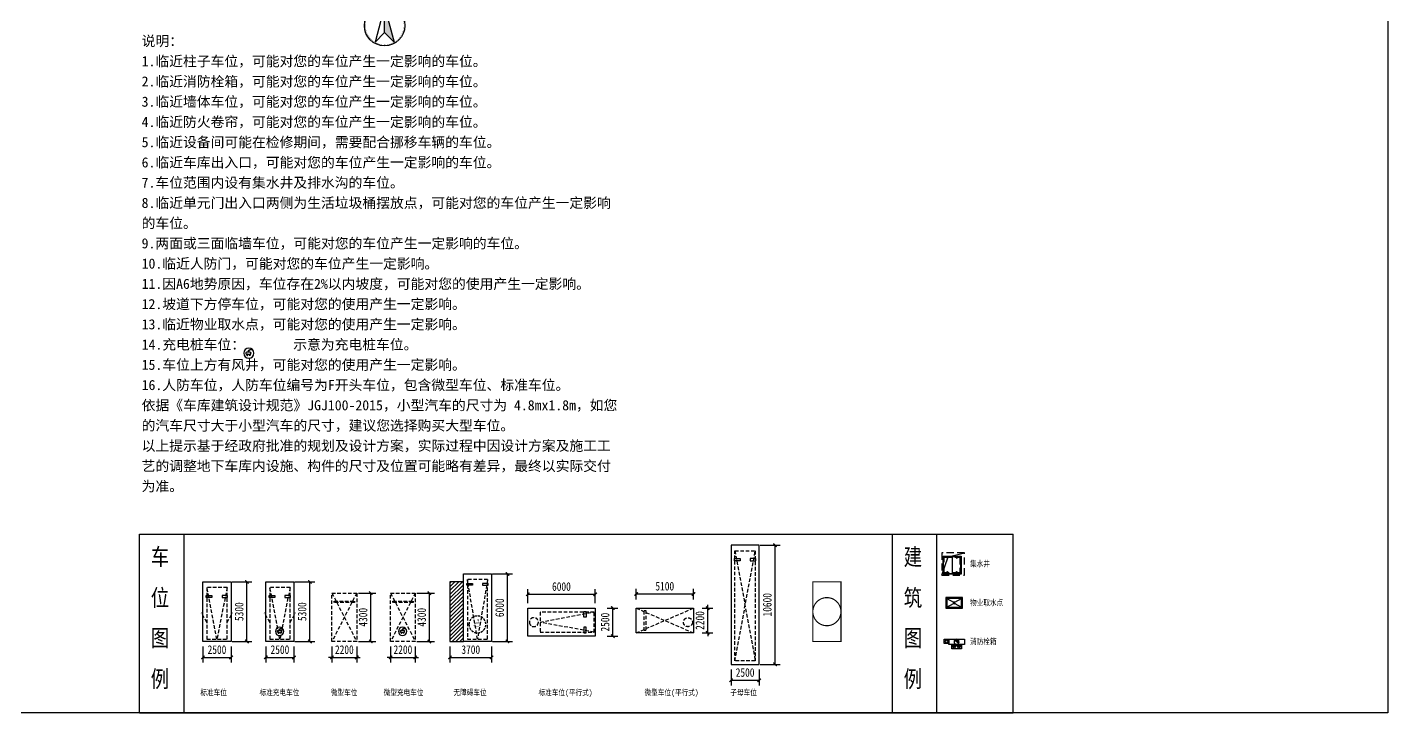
# Model space of a CAD drawing. Header units: millimetres. Extents: x 693907 to 1906102, y -24098 to 332602.
# Drawn here: x 840169 to 961207, y -24098 to 36886 of the extents above; entities that cross this region are included whole.
import ezdxf
from ezdxf.enums import TextEntityAlignment as Align

# ---------------------------------------------------------------- set-up
doc = ezdxf.new("R2010")
doc.units = ezdxf.units.MM
doc.header["$LTSCALE"] = 100
for name, pattern in [('A6-DK-B1F$0$$0$HIDDEN2', [4.7625, 3.175, -1.5875]), ('A6-DK-B1F$0$ACO-DASHED', [3, 2, -1]), ('A6-DK-B1F$0$HIDDEN2', [4.7625, 3.175, -1.5875]), ('A6-DK-B2F$0$HIDDEN2', [4.7625, 3.175, -1.5875]), ('A6-DK-JSJ-B2F$0$HIDDEN2', [4.7625, 3.175, -1.5875])]:
    doc.linetypes.add(name, pattern=pattern)
doc.layers.get('Defpoints').update_dxf_attribs({"color": 189})
for name, color, linetype in [('A-MARK', 232, 'Continuous'), ('A-TEXT', 191, 'Continuous'), ('A6-DK-B1F$0$$0$A-PRKG', 175, 'A6-DK-B1F$0$$0$HIDDEN2'), ('A6-DK-B1F$0$A-HATCH', 251, 'Continuous'), ('A6-DK-B1F$0$A-MARK', 232, 'Continuous'), ('A6-DK-B1F$0$A-PRKG', 175, 'A6-DK-B1F$0$HIDDEN2'), ('A6-DK-B1F$0$A-PRKG-SIGN', 252, 'Continuous'), ('A6-DK-B1F$0$A-X-CLIP', 249, 'Continuous'), ('A6-DK-B1F$0$DK-WALL-B1F$0$A-MARK', 232, 'Continuous'), ('A6-DK-B2F$0$A-FIXT', 6, 'Continuous'), ('A6-DK-B2F$0$A-PRKG', 175, 'A6-DK-B2F$0$HIDDEN2'), ('A6-DK-B2F$0$A-PRKG-SIGN', 252, 'Continuous'), ('A6-DK-JSJ-B2F$0$A-DRAIN', 152, 'Continuous'), ('A6-DK-JSJ-B2F$0$A-HOLE-FLOR', 242, 'Continuous'), ('A6-DK-JSJ-B2F$0$A-LOWER', 131, 'A6-DK-JSJ-B2F$0$HIDDEN2'), ('A6-DK-JSJ-B2F$0$X23-BF$0$A-HATCH', 251, 'Continuous'), ('TP-DK-1(xhs)$0$P-J-DIM-L', 70, 'Continuous'), ('TP-DK-1(xhs)$0$P-X-L', 240, 'Continuous'), ('TP-DK-1(xhs)$0$P-X-M', 2, 'Continuous'), ('TP-DK-1(xhs)$0$P-X-X', 1, 'Continuous'), ('留孔', 1, 'Continuous'), ('车位编号', 6, 'Continuous')]:
    doc.layers.add(name, color=color, linetype=linetype)
doc.layers.add('PUB_DIM', color=3, linetype='Continuous', lineweight=15)
doc.layers.add('PUB_TEXT', color=7, linetype='Continuous', lineweight=15)
doc.layers.add('yichutu', color=7, linetype='Continuous', true_color=0xffffff, plot=False)
doc.styles.add('HT_T3', font='simhei.ttf', dxfattribs={"width": 0.8})
doc.styles.add('华文细黑', font='STXIHEI.TTF')
doc.styles.add('黑体', font='simhei.ttf', dxfattribs={"width": 0.8})
doc.dimstyles.new('_TCH_ARCH&&300', dxfattribs={"dimtxt": 766.075949, "dimasz": 300, "dimexe": 450, "dimexo": 450, "dimgap": 300, "dimtad": 1, "dimdec": 0, "dimzin": 0, "dimdsep": 46, "dimtxsty": 'HT_T3', "dimblk": 'ARCHTICK', "dimcen": 0.09, "dimclrt": 7, "dimazin": 2, "dimtfac": 1, "dimtdec": 0, "dimtix": 1, "dimtmove": 2, "dimatfit": 3, "dimfxl": 1, "dimtolj": 1, "dimtzin": 0, "dimarcsym": 0})

# ---------------------------------------------------------------- blocks, each defined once
blk = doc.blocks.new('A-Other-Compass-a')
at = {"linetype": 'ByBlock', "lineweight": -2}
blk.add_hatch(color=256, dxfattribs=at).paths.add_polyline_path([(0, -1211), (0, -50), (425, -1636)])
at = {"linetype": 'ByBlock', "lineweight": -2, "const_width": 8}
for points in [[(0, -50, 1), (0, -1750)], [(0, -50, -1), (0, -1750)]]:
    blk.add_lwpolyline(points, format="xyb", dxfattribs=at)
at = {"linetype": 'ByBlock', "lineweight": -2}
for points in [[(0, -1211), (0, -50), (-425, -1636), (0, -1211)], [(0, -1211), (0, -50), (425, -1636), (0, -1211)]]:
    blk.add_lwpolyline(points, close=True, dxfattribs=at)
blk.add_circle((0, -900), 900, dxfattribs=at)
at = {"linetype": 'ByBlock', "lineweight": -2, "style": '华文细黑'}
blk.add_text('北', height=300, dxfattribs=at).set_placement((0, 100), align=Align.CENTER)
blk = doc.blocks.new('yct-1189-841-356700-252300-300-0.0')
at = {"layer": 'yichutu', "color": 7, "true_color": 0xffffff}
blk.add_lwpolyline([(0, 0), (0, 252300), (356700, 252300), (356700, 0)], close=True, dxfattribs=at)
blk = doc.blocks.new('A6-DK-B1F$0$DK-WALL-B1F$0$CD')
at = {"linetype": 'ByBlock'}
for p, q in [((-130, -382), (-130, 312)), ((-130, 312), (19, 312)), ((219, -182), (219, 112)), ((469, 427), (469, 165)), ((509, 427), (469, 427)), ((509, 427), (509, 165)), ((-130, -382), (19, -382)), ((219, -15), (289, -15)), ((219, -55), (289, -55))]:
    blk.add_line(p, q, dxfattribs=at)
for points in [[(-371, 133), (-130, 133), (-130, 175), (-371, 175)], [(-371, -203), (-130, -203), (-130, -245), (-371, -245)]]:
    blk.add_lwpolyline(points, dxfattribs=at)
blk.add_circle((0, 0), 750, dxfattribs=at)
for centre, radius, start, end in [((-371, 154), 20.7, 90, 270), ((19, 112), 200, 0, 90), ((289, 165), 220, 270, 0), ((289, 165), 180, 270, 0), ((-371, -224), 20.7, 90, 270), ((19, -182), 200, 270, 0)]:
    blk.add_arc(centre, radius, start, end, dxfattribs=at)
blk = doc.blocks.new('A6-DK-B1F$0$标准车位')
blk.add_lwpolyline([(350, 4600), (1250, 0), (2150, 4600)])
blk.add_lwpolyline([(350, 4600), (2150, 4600), (2150, 0), (350, 0)], close=True)
at = {"layer": 'A6-DK-B1F$0$A-PRKG-SIGN'}
for points in [[(0, -200), (2500, -200), (2500, 5100), (0, 5100)], [(300, 3900), (800, 3900), (800, 3700), (300, 3700)], [(2200, 3900), (1700, 3900), (1700, 3700), (2200, 3700)]]:
    blk.add_lwpolyline(points, close=True, dxfattribs=at)
at = {"layer": 'Defpoints', "color": 8, "linetype": 'A6-DK-B1F$0$HIDDEN2', "extrusion": (-5.18032e-09, 4.96178e-22, 1), "elevation": 0}
for points in [[(350, 1500), (-145, 2357)], [(2150, 1500), (2645, 2357)]]:
    blk.add_lwpolyline(points, dxfattribs=at)
blk = doc.blocks.new('A6-DK-B1F$0$$0$A$C46FA2BC5')
at = {"layer": 'A6-DK-B1F$0$$0$A-PRKG', "color": 6, "linetype": 'ByBlock'}
blk.add_lwpolyline([(-2200, 0), (0, 0), (0, -4300), (-2200, -4300)], close=True, dxfattribs=at)
at = {"layer": 'A6-DK-B1F$0$$0$A-PRKG', "color": 6}
for points in [[(0, -4300), (-2200, 0)], [(-2200, -4300), (0, 0)]]:
    blk.add_lwpolyline(points, dxfattribs=at)
blk.add_lwpolyline([(-2000, -3450), (-200, -3450), (-200, -3570), (-2000, -3570)], close=True, dxfattribs=at)
blk = doc.blocks.new('A6-DK-B1F$0$A-Barrier-plan-b')
for points, const_width in [([(-119, 185, 1.2843002), (192, -107)], 25), ([(-30, 403, 1), (-86, 403)], 60), ([(-30, 403, -1), (-86, 403)], 60)]:
    blk.add_lwpolyline(points, format="xyb", dxfattribs=dict(const_width=const_width))
at = {"const_width": 25}
for points in [[(-101, 411), (-55, 80), (194, 80), (260, -148), (353, -128)], [(-70, 191), (143, 191)]]:
    blk.add_lwpolyline(points, dxfattribs=at)
at = {"linetype": 'A6-DK-B1F$0$ACO-DASHED'}
blk.add_circle((0, 0), 750, dxfattribs=at)
blk = doc.blocks.new('A6-DK-B1F$0$wzatcw')
at = {"layer": 'A6-DK-B1F$0$A-HATCH'}
h = blk.add_hatch(dxfattribs=at)
h.set_pattern_fill('ANSI31', color=256, scale=150)
h.set_pattern_definition([(45, (-735.45, 5050), (-168.38, 168.38), [])])
h.paths.add_polyline_path([(1200, 0), (0, 0), (0, 5300), (1200, 5300)])
at = {"extrusion": (-5.18032e-09, -4.99617e-22, 1), "elevation": 0}
blk.add_lwpolyline([(3350, 5500), (2450, 200), (1550, 5500)], dxfattribs=at)
blk.add_lwpolyline([(3350, 5500), (1550, 5500), (1550, 200), (3350, 200)], close=True, dxfattribs=at)
at = {"layer": 'A6-DK-B1F$0$A-PRKG-SIGN', "extrusion": (-5.18032e-09, -4.99617e-22, 1), "elevation": 0}
for points in [[(3700, 0), (1200, 0), (1200, 6000), (3700, 6000)], [(1500, 5160), (2000, 5160), (2000, 5000), (1500, 5000)], [(3400, 5160), (2900, 5160), (2900, 5000), (3400, 5000)]]:
    blk.add_lwpolyline(points, close=True, dxfattribs=at)
at = {"layer": 'A6-DK-B1F$0$A-X-CLIP'}
blk.add_lwpolyline([(1200, 5300), (0, 5300), (0, 0), (1200, 0)], dxfattribs=at)
at = {"layer": 'A6-DK-B1F$0$A-MARK', "linetype": 'Continuous', "extrusion": (3.01823e-09, 1.58113e-08, -1), "zscale": -1, "rotation": 1.350112803034594e-06}
blk.add_blockref('A6-DK-B1F$0$A-Barrier-plan-b', (-2441, 1516, 0), dxfattribs=at)
blk = doc.blocks.new('_ArchTick')
at = {"color": 0, "linetype": 'ByBlock', "const_width": 0.4}
blk.add_lwpolyline([(-0.5, -0.5), (0.5, 0.5)], dxfattribs=at)
blk = doc.blocks.new('*D569')
at = {"layer": 'Defpoints', "color": 0, "transparency": 16777216}
for p in [(877778, -17752), (881478, -17752), (881478, -19171)]:
    blk.add_point(p, dxfattribs=at)
at = {"layer": 'PUB_DIM', "color": 0, "lineweight": -2, "transparency": 16777216}
for p, q in [((877778, -18202), (877778, -19621)), ((877778, -19171), (881478, -19171)), ((881478, -18202), (881478, -19621))]:
    blk.add_line(p, q, dxfattribs=at)
at = {"layer": 'PUB_DIM', "color": 0, "lineweight": -2, "transparency": 16777216, "xscale": 300, "yscale": 300, "zscale": 300, "rotation": 180}
blk.add_blockref('_ArchTick', (877778, -19171), dxfattribs=at)
at = {"layer": 'PUB_DIM', "color": 0, "lineweight": -2, "transparency": 16777216, "xscale": 300, "yscale": 300, "zscale": 300}
blk.add_blockref('_ArchTick', (881478, -19171), dxfattribs=at)
at = {"layer": 'PUB_DIM', "color": 7, "transparency": 16777216, "insert": (879628, -18484), "char_height": 766.1, "attachment_point": 5, "style": 'HT_T3'}
blk.add_mtext('\\A1;3700', dxfattribs=at)
blk = doc.blocks.new('*D570')
at = {"layer": 'Defpoints', "color": 0, "transparency": 16777216}
for p in [(881118, -11752, 0), (882890, -11752), (881118, -17752)]:
    blk.add_point(p, dxfattribs=at)
at = {"layer": 'PUB_DIM', "color": 0, "lineweight": -2, "transparency": 16777216}
for p, q in [((881568, -11752), (883340, -11752)), ((882890, -17752), (882890, -11752)), ((881568, -17752), (883340, -17752))]:
    blk.add_line(p, q, dxfattribs=at)
at = {"layer": 'PUB_DIM', "color": 0, "lineweight": -2, "transparency": 16777216, "xscale": 300, "yscale": 300, "zscale": 300}
for p, rotation in [((882890, -11752), 90), ((882890, -17752), 270)]:
    blk.add_blockref('_ArchTick', p, dxfattribs=dict(at, rotation=rotation))
at = {"layer": 'PUB_DIM', "color": 7, "transparency": 16777216, "insert": (882202, -14752), "char_height": 766.1, "attachment_point": 5, "rotation": 90, "style": 'HT_T3'}
blk.add_mtext('\\A1;6000', dxfattribs=at)
blk = doc.blocks.new('*D571')
at = {"layer": 'Defpoints', "color": 0, "transparency": 16777216}
for p in [(874393, -13452), (875947, -13452), (874393, -17752)]:
    blk.add_point(p, dxfattribs=at)
at = {"layer": 'PUB_DIM', "color": 0, "lineweight": -2, "transparency": 16777216}
for p, q in [((874843, -13452), (876397, -13452)), ((875947, -17752), (875947, -13452)), ((874843, -17752), (876397, -17752))]:
    blk.add_line(p, q, dxfattribs=at)
at = {"layer": 'PUB_DIM', "color": 0, "lineweight": -2, "transparency": 16777216, "xscale": 300, "yscale": 300, "zscale": 300}
for p, rotation in [((875947, -13452), 90), ((875947, -17752), 270)]:
    blk.add_blockref('_ArchTick', p, dxfattribs=dict(at, rotation=rotation))
at = {"layer": 'PUB_DIM', "color": 7, "transparency": 16777216, "insert": (875260, -15602), "char_height": 766.1, "attachment_point": 5, "rotation": 90, "style": 'HT_T3'}
blk.add_mtext('\\A1;4300', dxfattribs=at)
blk = doc.blocks.new('*D572')
at = {"layer": 'Defpoints', "color": 0, "transparency": 16777216}
for p in [(872493, -17752), (874693, -17752), (874693, -19171)]:
    blk.add_point(p, dxfattribs=at)
at = {"layer": 'PUB_DIM', "color": 0, "lineweight": -2, "transparency": 16777216}
for p, q in [((872493, -19171), (872193, -19171)), ((872493, -18202), (872493, -19621)), ((872493, -19171), (874693, -19171)), ((874693, -18202), (874693, -19621)), ((874693, -19171), (874993, -19171))]:
    blk.add_line(p, q, dxfattribs=at)
at = {"layer": 'PUB_DIM', "color": 0, "lineweight": -2, "transparency": 16777216, "xscale": 300, "yscale": 300, "zscale": 300}
blk.add_blockref('_ArchTick', (872493, -19171), dxfattribs=at)
at = {"layer": 'PUB_DIM', "color": 0, "lineweight": -2, "transparency": 16777216, "xscale": 300, "yscale": 300, "zscale": 300, "rotation": 180}
blk.add_blockref('_ArchTick', (874693, -19171), dxfattribs=at)
at = {"layer": 'PUB_DIM', "color": 7, "transparency": 16777216, "insert": (873593, -18484), "char_height": 766.1, "attachment_point": 5, "style": 'HT_T3'}
blk.add_mtext('\\A1;2200', dxfattribs=at)
blk = doc.blocks.new('*D573')
at = {"layer": 'Defpoints', "color": 0, "transparency": 16777216}
for p in [(861402, -17752), (863902, -17752), (863902, -19171)]:
    blk.add_point(p, dxfattribs=at)
at = {"layer": 'PUB_DIM', "color": 0, "lineweight": -2, "transparency": 16777216}
for p, q in [((861402, -18202), (861402, -19621)), ((861402, -19171), (863902, -19171)), ((863902, -18202), (863902, -19621))]:
    blk.add_line(p, q, dxfattribs=at)
at = {"layer": 'PUB_DIM', "color": 0, "lineweight": -2, "transparency": 16777216, "xscale": 300, "yscale": 300, "zscale": 300, "rotation": 180}
blk.add_blockref('_ArchTick', (861402, -19171), dxfattribs=at)
at = {"layer": 'PUB_DIM', "color": 0, "lineweight": -2, "transparency": 16777216, "xscale": 300, "yscale": 300, "zscale": 300}
blk.add_blockref('_ArchTick', (863902, -19171), dxfattribs=at)
at = {"layer": 'PUB_DIM', "color": 7, "transparency": 16777216, "insert": (862652, -18484), "char_height": 766.1, "attachment_point": 5, "style": 'HT_T3'}
blk.add_mtext('\\A1;2500', dxfattribs=at)
blk = doc.blocks.new('*D574')
at = {"layer": 'Defpoints', "color": 0, "transparency": 16777216}
for p in [(863541, -12452), (865313, -12452), (863541, -17752)]:
    blk.add_point(p, dxfattribs=at)
at = {"layer": 'PUB_DIM', "color": 0, "lineweight": -2, "transparency": 16777216}
for p, q in [((863991, -12452), (865763, -12452)), ((865313, -17752), (865313, -12452)), ((863991, -17752), (865763, -17752))]:
    blk.add_line(p, q, dxfattribs=at)
at = {"layer": 'PUB_DIM', "color": 0, "lineweight": -2, "transparency": 16777216, "xscale": 300, "yscale": 300, "zscale": 300}
for p, rotation in [((865313, -12452), 90), ((865313, -17752), 270)]:
    blk.add_blockref('_ArchTick', p, dxfattribs=dict(at, rotation=rotation))
at = {"layer": 'PUB_DIM', "color": 7, "transparency": 16777216, "insert": (864626, -15102), "char_height": 766.1, "attachment_point": 5, "rotation": 90, "style": 'HT_T3'}
blk.add_mtext('\\A1;5300', dxfattribs=at)
blk = doc.blocks.new('*D575')
at = {"layer": 'Defpoints', "color": 0, "transparency": 16777216}
for p in [(869181, -13452), (870735, -13452), (869181, -17752)]:
    blk.add_point(p, dxfattribs=at)
at = {"layer": 'PUB_DIM', "color": 0, "lineweight": -2, "transparency": 16777216}
for p, q in [((869631, -13452), (871185, -13452)), ((870735, -17752), (870735, -13452)), ((869631, -17752), (871185, -17752))]:
    blk.add_line(p, q, dxfattribs=at)
at = {"layer": 'PUB_DIM', "color": 0, "lineweight": -2, "transparency": 16777216, "xscale": 300, "yscale": 300, "zscale": 300}
for p, rotation in [((870735, -13452), 90), ((870735, -17752), 270)]:
    blk.add_blockref('_ArchTick', p, dxfattribs=dict(at, rotation=rotation))
at = {"layer": 'PUB_DIM', "color": 7, "transparency": 16777216, "insert": (870047, -15602), "char_height": 766.1, "attachment_point": 5, "rotation": 90, "style": 'HT_T3'}
blk.add_mtext('\\A1;4300', dxfattribs=at)
blk = doc.blocks.new('*D576')
at = {"layer": 'Defpoints', "color": 0, "transparency": 16777216}
for p in [(867281, -17752), (869481, -17752), (869481, -19171)]:
    blk.add_point(p, dxfattribs=at)
at = {"layer": 'PUB_DIM', "color": 0, "lineweight": -2, "transparency": 16777216}
for p, q in [((867281, -19171), (866981, -19171)), ((867281, -18202), (867281, -19621)), ((867281, -19171), (869481, -19171)), ((869481, -18202), (869481, -19621)), ((869481, -19171), (869781, -19171))]:
    blk.add_line(p, q, dxfattribs=at)
at = {"layer": 'PUB_DIM', "color": 0, "lineweight": -2, "transparency": 16777216, "xscale": 300, "yscale": 300, "zscale": 300}
blk.add_blockref('_ArchTick', (867281, -19171), dxfattribs=at)
at = {"layer": 'PUB_DIM', "color": 0, "lineweight": -2, "transparency": 16777216, "xscale": 300, "yscale": 300, "zscale": 300, "rotation": 180}
blk.add_blockref('_ArchTick', (869481, -19171), dxfattribs=at)
at = {"layer": 'PUB_DIM', "color": 7, "transparency": 16777216, "insert": (868381, -18484), "char_height": 766.1, "attachment_point": 5, "style": 'HT_T3'}
blk.add_mtext('\\A1;2200', dxfattribs=at)
blk = doc.blocks.new('*D577')
at = {"layer": 'Defpoints', "color": 0, "transparency": 16777216}
for p in [(855801, -17752), (858301, -17752), (858301, -19171)]:
    blk.add_point(p, dxfattribs=at)
at = {"layer": 'PUB_DIM', "color": 0, "lineweight": -2, "transparency": 16777216}
for p, q in [((855801, -18202), (855801, -19621)), ((855801, -19171), (858301, -19171)), ((858301, -18202), (858301, -19621))]:
    blk.add_line(p, q, dxfattribs=at)
at = {"layer": 'PUB_DIM', "color": 0, "lineweight": -2, "transparency": 16777216, "xscale": 300, "yscale": 300, "zscale": 300, "rotation": 180}
blk.add_blockref('_ArchTick', (855801, -19171), dxfattribs=at)
at = {"layer": 'PUB_DIM', "color": 0, "lineweight": -2, "transparency": 16777216, "xscale": 300, "yscale": 300, "zscale": 300}
blk.add_blockref('_ArchTick', (858301, -19171), dxfattribs=at)
at = {"layer": 'PUB_DIM', "color": 7, "transparency": 16777216, "insert": (857051, -18484), "char_height": 766.1, "attachment_point": 5, "style": 'HT_T3'}
blk.add_mtext('\\A1;2500', dxfattribs=at)
blk = doc.blocks.new('*D578')
at = {"layer": 'Defpoints', "color": 0, "transparency": 16777216}
for p in [(857940, -12452), (859712, -12452), (857940, -17752)]:
    blk.add_point(p, dxfattribs=at)
at = {"layer": 'PUB_DIM', "color": 0, "lineweight": -2, "transparency": 16777216}
for p, q in [((858390, -12452), (860162, -12452)), ((859712, -17752), (859712, -12452)), ((858390, -17752), (860162, -17752))]:
    blk.add_line(p, q, dxfattribs=at)
at = {"layer": 'PUB_DIM', "color": 0, "lineweight": -2, "transparency": 16777216, "xscale": 300, "yscale": 300, "zscale": 300}
for p, rotation in [((859712, -12452), 90), ((859712, -17752), 270)]:
    blk.add_blockref('_ArchTick', p, dxfattribs=dict(at, rotation=rotation))
at = {"layer": 'PUB_DIM', "color": 7, "transparency": 16777216, "insert": (859025, -15102), "char_height": 766.1, "attachment_point": 5, "rotation": 90, "style": 'HT_T3'}
blk.add_mtext('\\A1;5300', dxfattribs=at)
blk = doc.blocks.new('*D579')
at = {"layer": 'Defpoints', "color": 0, "transparency": 16777216}
for p in [(902784, -19788), (905284, -19788), (905284, -21207)]:
    blk.add_point(p, dxfattribs=at)
at = {"layer": 'PUB_DIM', "color": 0, "lineweight": -2, "transparency": 16777216}
for p, q in [((902784, -20238), (902784, -21657)), ((905284, -20238), (905284, -21657)), ((902784, -21207), (905284, -21207))]:
    blk.add_line(p, q, dxfattribs=at)
at = {"layer": 'PUB_DIM', "color": 0, "lineweight": -2, "transparency": 16777216, "xscale": 300, "yscale": 300, "zscale": 300, "rotation": 180}
blk.add_blockref('_ArchTick', (902784, -21207), dxfattribs=at)
at = {"layer": 'PUB_DIM', "color": 0, "lineweight": -2, "transparency": 16777216, "xscale": 300, "yscale": 300, "zscale": 300}
blk.add_blockref('_ArchTick', (905284, -21207), dxfattribs=at)
at = {"layer": 'PUB_DIM', "color": 7, "transparency": 16777216, "insert": (904034, -20519), "char_height": 766.1, "attachment_point": 5, "style": 'HT_T3'}
blk.add_mtext('\\A1;2500', dxfattribs=at)
blk = doc.blocks.new('*D580')
at = {"layer": 'Defpoints', "color": 0, "transparency": 16777216}
for p in [(904924, -9188, 0), (906696, -9188), (904924, -19788)]:
    blk.add_point(p, dxfattribs=at)
at = {"layer": 'PUB_DIM', "color": 0, "lineweight": -2, "transparency": 16777216}
for p, q in [((905374, -9188), (907146, -9188)), ((906696, -19788), (906696, -9188)), ((905374, -19788), (907146, -19788))]:
    blk.add_line(p, q, dxfattribs=at)
at = {"layer": 'PUB_DIM', "color": 0, "lineweight": -2, "transparency": 16777216, "xscale": 300, "yscale": 300, "zscale": 300}
for p, rotation in [((906696, -9188), 90), ((906696, -19788), 270)]:
    blk.add_blockref('_ArchTick', p, dxfattribs=dict(at, rotation=rotation))
at = {"layer": 'PUB_DIM', "color": 7, "transparency": 16777216, "insert": (906008, -14488), "char_height": 766.1, "attachment_point": 5, "rotation": 90, "style": 'HT_T3'}
blk.add_mtext('\\A1;10600', dxfattribs=at)
blk = doc.blocks.new('*U493')
at = {"layer": 'A6-DK-JSJ-B2F$0$A-DRAIN'}
blk.add_lwpolyline([(50, 50), (50, 850), (850, 850), (850, 50)], close=True, dxfattribs=at)
at = {"layer": 'A6-DK-JSJ-B2F$0$A-HOLE-FLOR'}
blk.add_lwpolyline([(0, 0), (270, 817), (1000, 1000)], dxfattribs=at)
for points in [[(65, 835), (450, 835), (450, 65), (65, 65)], [(835, 835), (450, 835), (450, 65), (835, 65)]]:
    blk.add_lwpolyline(points, close=True, dxfattribs=at)
at = {"layer": 'A6-DK-JSJ-B2F$0$A-LOWER'}
for points in [[(0, 1000), (0, 0), (1000, 0), (1000, 1000), (0, 1000)], [(100, 100), (100, 800), (800, 800), (800, 100), (100, 100)]]:
    blk.add_lwpolyline(points, dxfattribs=at)
at = {"layer": 'A6-DK-JSJ-B2F$0$X23-BF$0$A-HATCH'}
blk.add_lwpolyline([(65, 65), (65, 835), (835, 835), (835, 65)], close=True, dxfattribs=at)
for centre in [(242, 745), (657, 745), (242, 155), (657, 155)]:
    blk.add_circle(centre, 8, dxfattribs=at)
blk = doc.blocks.new('TP-DK-1(xhs)$0$PG01.1')
at = {"color": 1}
for p, q in [((108, 187), (0, 0)), ((80, 72), (66, 58)), ((89, 72), (66, 48)), ((99, 72), (66, 39)), ((109, 72), (66, 29)), ((118, 72), (66, 20)), ((128, 72), (66, 10)), ((138, 72), (66, 0)), ((147, 72), (76, 0)), ((150, 65), (85, 0)), ((150, 56), (94, 0)), ((150, 46), (104, 0)), ((216, 0), (108, 187)), ((150, 36), (114, 0)), ((150, 27), (123, 0)), ((150, 17), (133, 0)), ((150, 8), (142, 0)), ((324, 187), (216, 0)), ((296, 72), (282, 58)), ((305, 72), (282, 48)), ((315, 72), (282, 39)), ((325, 72), (282, 29)), ((334, 72), (282, 20)), ((344, 72), (282, 10)), ((354, 72), (282, 0)), ((363, 72), (292, 0)), ((366, 65), (301, 0)), ((366, 56), (310, 0)), ((366, 46), (320, 0)), ((432, 0), (324, 187)), ((366, 36), (330, 0)), ((366, 27), (339, 0)), ((366, 17), (349, 0)), ((366, 8), (358, 0))]:
    blk.add_line(p, q, dxfattribs=at)
at = {"color": 2}
for p, q in [((0, 0), (216, 0)), ((216, 0), (432, 0))]:
    blk.add_line(p, q, dxfattribs=at)
at = {"color": 1}
for points in [[(0, 0), (436, 0), (436, 190), (0, 190)], [(66, 72), (150, 72), (150, 0), (66, 0)], [(282, 72), (366, 72), (366, 0), (282, 0)]]:
    blk.add_lwpolyline(points, close=True, dxfattribs=at)
blk = doc.blocks.new('TP-DK-1(xhs)$0$PG02.4')
blk.add_hatch(color=1).paths.add_polyline_path([(265, 48, 0.699012), (461, 120, 0.141488), (444, 179)])
at = {"color": 1}
blk.add_line((265, 48), (444, 179), dxfattribs=at)
blk.add_lwpolyline([(0, 0), (700, 0), (700, 240), (0, 240)], close=True, dxfattribs=at)
blk.add_circle((350, 120), 111, dxfattribs=at)
blk = doc.blocks.new('A6-DK-B2F$0$A$C19F87712')
for p, q in [((0, 0), (0, -480)), ((750, 0), (0, 0)), ((750, -480), (750, 0)), ((0, -480), (750, -480)), ((348, -213), (50, -50)), ((50, -50), (50, -430)), ((700, -50), (50, -50)), ((348, -267), (50, -430)), ((50, -430), (700, -430)), ((700, -50), (402, -213)), ((700, -430), (402, -267)), ((700, -430), (700, -50))]:
    blk.add_line(p, q)
blk.add_ellipse((375, -240), major_axis=(26.5, 26.5), ratio=1, start_param=5.497787, end_param=11.780972)
blk = doc.blocks.new('*D581')
at = {"layer": 'Defpoints', "color": 0, "transparency": 16777216}
for p in [(890694, -13559), (884694, -14785), (890694, -14785)]:
    blk.add_point(p, dxfattribs=at)
at = {"layer": 'PUB_DIM', "color": 0, "lineweight": -2, "transparency": 16777216}
for p, q in [((884694, -14335), (884694, -13109)), ((890694, -14335), (890694, -13109)), ((884694, -13559), (890694, -13559))]:
    blk.add_line(p, q, dxfattribs=at)
at = {"layer": 'PUB_DIM', "color": 0, "lineweight": -2, "transparency": 16777216, "xscale": 300, "yscale": 300, "zscale": 300, "rotation": 180}
blk.add_blockref('_ArchTick', (884694, -13559), dxfattribs=at)
at = {"layer": 'PUB_DIM', "color": 0, "lineweight": -2, "transparency": 16777216, "xscale": 300, "yscale": 300, "zscale": 300}
blk.add_blockref('_ArchTick', (890694, -13559), dxfattribs=at)
at = {"layer": 'PUB_DIM', "color": 7, "transparency": 16777216, "insert": (887694, -12872), "char_height": 766.1, "attachment_point": 5, "style": 'HT_T3'}
blk.add_mtext('\\A1;6000', dxfattribs=at)
blk = doc.blocks.new('*D582')
at = {"layer": 'Defpoints', "color": 0, "transparency": 16777216}
for p in [(891303, -14785), (892266, -14785), (891303, -17285)]:
    blk.add_point(p, dxfattribs=at)
at = {"layer": 'PUB_DIM', "color": 0, "lineweight": -2, "transparency": 16777216}
for p, q in [((891753, -14785), (892716, -14785)), ((892266, -17285), (892266, -14785)), ((891753, -17285), (892716, -17285))]:
    blk.add_line(p, q, dxfattribs=at)
at = {"layer": 'PUB_DIM', "color": 0, "lineweight": -2, "transparency": 16777216, "xscale": 300, "yscale": 300, "zscale": 300}
for p, rotation in [((892266, -14785), 90), ((892266, -17285), 270)]:
    blk.add_blockref('_ArchTick', p, dxfattribs=dict(at, rotation=rotation))
at = {"layer": 'PUB_DIM', "color": 7, "transparency": 16777216, "insert": (891579, -16035), "char_height": 766.1, "attachment_point": 5, "rotation": 90, "style": 'HT_T3'}
blk.add_mtext('\\A1;2500', dxfattribs=at)
blk = doc.blocks.new('*D583')
at = {"layer": 'Defpoints', "color": 0, "transparency": 16777216}
for p in [(894338, -14479), (899438, -13530), (899438, -14479)]:
    blk.add_point(p, dxfattribs=at)
at = {"layer": 'PUB_DIM', "color": 0, "lineweight": -2, "transparency": 16777216}
for p, q in [((894338, -14029), (894338, -13080)), ((899438, -14029), (899438, -13080)), ((894338, -13530), (899438, -13530))]:
    blk.add_line(p, q, dxfattribs=at)
at = {"layer": 'PUB_DIM', "color": 0, "lineweight": -2, "transparency": 16777216, "xscale": 300, "yscale": 300, "zscale": 300, "rotation": 180}
blk.add_blockref('_ArchTick', (894338, -13530), dxfattribs=at)
at = {"layer": 'PUB_DIM', "color": 0, "lineweight": -2, "transparency": 16777216, "xscale": 300, "yscale": 300, "zscale": 300}
blk.add_blockref('_ArchTick', (899438, -13530), dxfattribs=at)
at = {"layer": 'PUB_DIM', "color": 7, "transparency": 16777216, "insert": (896888, -12842), "char_height": 766.1, "attachment_point": 5, "style": 'HT_T3'}
blk.add_mtext('\\A1;5100', dxfattribs=at)
blk = doc.blocks.new('*D584')
at = {"layer": 'Defpoints', "color": 0, "transparency": 16777216}
for p in [(899777, -14790), (900704, -14790), (899777, -16990)]:
    blk.add_point(p, dxfattribs=at)
at = {"layer": 'PUB_DIM', "color": 0, "lineweight": -2, "transparency": 16777216}
for p, q in [((900704, -14790), (900704, -14490)), ((900227, -14790), (901154, -14790)), ((900704, -16990), (900704, -14790)), ((900227, -16990), (901154, -16990)), ((900704, -16990), (900704, -17290))]:
    blk.add_line(p, q, dxfattribs=at)
at = {"layer": 'PUB_DIM', "color": 0, "lineweight": -2, "transparency": 16777216, "xscale": 300, "yscale": 300, "zscale": 300}
for p, rotation in [((900704, -14790), 270), ((900704, -16990), 90)]:
    blk.add_blockref('_ArchTick', p, dxfattribs=dict(at, rotation=rotation))
at = {"layer": 'PUB_DIM', "color": 7, "transparency": 16777216, "insert": (900017, -15890), "char_height": 766.1, "attachment_point": 5, "rotation": 90, "style": 'HT_T3'}
blk.add_mtext('\\A1;2200', dxfattribs=at)
blk = doc.blocks.new('A6-DK-B2F$0$侧放停车位')
blk.add_lwpolyline([(350, 5700), (1250, 900), (2150, 5700)])
blk.add_lwpolyline([(350, 5700), (2150, 5700), (2150, 900), (350, 900)], close=True)
blk.add_circle((1250, 348, 0), 400)
at = {"layer": 'A6-DK-B2F$0$A-PRKG-SIGN'}
for points in [[(0, -200), (2500, -200), (2500, 5800), (0, 5800)], [(300, 5000), (800, 5000), (800, 4800), (300, 4800)], [(2200, 5000), (1700, 5000), (1700, 4800), (2200, 4800)]]:
    blk.add_lwpolyline(points, close=True, dxfattribs=at)

msp = doc.modelspace()

# ---------------------------------------------------------------- linework, layer by layer
for points in [[(850172.3, -24097.9), (850172.3, -8203.7)], [(850172.3, -8203.7), (927889.5, -8203.7)], [(854123.8, -24097.9), (854123.8, -8203.7)], [(917151.7, -24097.9), (917151.7, -8203.7)], [(921103.3, -24097.9), (921103.3, -8203.7)], [(927889.5, -24097.9), (927889.5, -8203.7)], [(850172.3, -24097.9), (927889.5, -24097.9)], [(850172.3, -24097.9), (927889.5, -24097.9)]]:
    msp.add_lwpolyline(points)
at = {"layer": 'A6-DK-B1F$0$$0$A-PRKG', "color": 6, "linetype": 'ByBlock'}
msp.add_lwpolyline([(899438.2, -14789.8), (899438.2, -16989.8), (894338.2, -16989.8), (894338.2, -14789.8)], close=True, dxfattribs=at)
at = {"layer": 'A6-DK-B1F$0$$0$A-PRKG', "color": 6}
for points in [[(894338.2, -16989.8), (899438.2, -14789.8)], [(894338.2, -14789.8), (899438.2, -16989.8)]]:
    msp.add_lwpolyline(points, dxfattribs=at)
msp.add_lwpolyline([(895188.2, -14989.8), (895188.2, -16789.8), (895068.2, -16789.8), (895068.2, -14989.8)], close=True, dxfattribs=at)
msp.add_circle((898947.2, -16039.8, 0), 400, dxfattribs=at)
at = {"layer": 'A6-DK-B1F$0$A-PRKG-SIGN', "elevation": 0}
msp.add_lwpolyline([(902784, -19787.9), (905284, -19787.9), (905284, -9187.8), (902784, -9187.8)], close=True, dxfattribs=at)
at = {"layer": 'A6-DK-B1F$0$A-PRKG-SIGN', "extrusion": (-5.18032e-09, -4.97011e-22, 1), "elevation": 0}
for points in [[(903084, -10387.8), (903584, -10387.8), (903584, -10587.8), (903084, -10587.8)], [(904984, -10387.8), (904484, -10387.8), (904484, -10587.8), (904984, -10587.8)]]:
    msp.add_lwpolyline(points, close=True, dxfattribs=at)
at = {"layer": 'A6-DK-B2F$0$A-PRKG', "elevation": 0}
msp.add_lwpolyline([(903134, -9687.8), (904934, -9687.8), (904934, -19487.9), (903134, -19487.9)], close=True, dxfattribs=at)
for points in [[(903134, -19487.9), (904934, -9687.8)], [(903134, -9687.8), (904934, -19487.9)]]:
    msp.add_lwpolyline(points, dxfattribs=at)
at = {"layer": 'TP-DK-1(xhs)$0$P-J-DIM-L', "color": 8, "true_color": 0x808080}
msp.add_lwpolyline([(922147.3, -17540.1), (922147.3, -17940.1), (921747.3, -17940.1), (921747.3, -17540.1)], close=True, dxfattribs=at)
at = {"layer": 'TP-DK-1(xhs)$0$P-X-L'}
msp.add_circle((921947.3, -17740.1), 110, dxfattribs=at)
at = {"layer": '留孔', "const_width": 100}
msp.add_lwpolyline([(910059.6, -12452.2), (912559.6, -12452.2), (912559.6, -17752.2), (910059.6, -17752.2)], close=True, dxfattribs=at)
msp.add_lwpolyline([(912559.6, -15102.2, 1), (910059.6, -15102.2, 1), (912559.6, -15102.2, 1)], format="xyb", dxfattribs=at)

# ---------------------------------------------------------------- block references
at = {"layer": 'A-MARK', "xscale": 2, "yscale": 2, "zscale": 2, "rotation": 359.9509551420563}
msp.add_blockref('A-Other-Compass-a', (871961.6, 38823.7), dxfattribs=at)
at = {"layer": 'A6-DK-B1F$0$A-PRKG'}
msp.add_blockref('A6-DK-B1F$0$wzatcw', (877777.8, -17752.2, 0), dxfattribs=at)
at = {"layer": 'A6-DK-B1F$0$A-PRKG', "extrusion": (5.18032e-09, 4.97011e-22, -1), "zscale": -1}
for p in [(-858300.7, -17552.2, 0), (-863901.6, -17552.2, 0)]:
    msp.add_blockref('A6-DK-B1F$0$标准车位', p, dxfattribs=at)
at = {"layer": 'A6-DK-B1F$0$A-PRKG', "rotation": 180}
for p in [(867280.5, -17752.2), (872493.2, -17752.2)]:
    msp.add_blockref('A6-DK-B1F$0$$0$A$C46FA2BC5', p, dxfattribs=at)
at = {"layer": 'A6-DK-B1F$0$DK-WALL-B1F$0$A-MARK', "extrusion": (2.25455e-07, -5.41509e-07, -1)}
for p, xscale, yscale, zscale, rotation in [((-859881.3, 7892.1, 0.2), 0.6000000000000012, 0.6000000000000012, -0.6000000000000592, 90.00000001547691), ((-862624.9, -16854.5, 0.2), 0.5000000000000014, 0.5000000000000014, -0.5000000000000497, 90.00000001547697), ((-873566.5, -16854.5, 0.2), 0.5000000000000014, 0.5000000000000014, -0.5000000000000497, 90.00000001547697)]:
    msp.add_blockref('A6-DK-B1F$0$DK-WALL-B1F$0$CD', p, dxfattribs=dict(at, xscale=xscale, yscale=yscale, zscale=zscale, rotation=rotation))
at = {"layer": 'A6-DK-B2F$0$A-FIXT', "xscale": 2, "yscale": 2, "zscale": 2, "rotation": 180}
msp.add_blockref('A6-DK-B2F$0$A$C19F87712', (923383.1, -14800.3), dxfattribs=at)
at = {"layer": 'A6-DK-B2F$0$A-PRKG', "extrusion": (8.27181e-22, 5.18032e-09, 1), "xscale": -1, "rotation": 270}
msp.add_blockref('A6-DK-B2F$0$侧放停车位', (884894.1, -17284.8, 0), dxfattribs=at)
at = {"layer": 'A6-DK-JSJ-B2F$0$A-LOWER', "xscale": 2, "yscale": 2, "zscale": 2}
msp.add_blockref('*U493', (921547.3, -11860.5), dxfattribs=at)
at = {"layer": 'TP-DK-1(xhs)$0$P-X-M', "extrusion": (0, 0, -1), "xscale": 2, "yscale": 2, "zscale": -2, "rotation": 180}
msp.add_blockref('TP-DK-1(xhs)$0$PG01.1', (-922411, -18020.1), dxfattribs=at)
at = {"layer": 'TP-DK-1(xhs)$0$P-X-X', "xscale": -2, "yscale": 2, "zscale": 2, "rotation": 180}
msp.add_blockref('TP-DK-1(xhs)$0$PG02.4', (922147.3, -17540.1), dxfattribs=at)
at = {"layer": 'yichutu', "rotation": 90}
msp.add_blockref('yct-1189-841-356700-252300-300-0.0', (961206.7, -24097.9), dxfattribs=at)

# ---------------------------------------------------------------- texts
at = {"layer": 'A-TEXT', "insert": (850348.5, 36114.6), "char_height": 900, "attachment_point": 1, "line_spacing_factor": 1.2, "style": '华文细黑'}
msp.add_mtext_dynamic_manual_height_columns('说明：^J1.临近柱子车位，可能对您的车位产生一定影响的车位。^J2.临近消防栓箱，可能对您的车位产生一定影响的车位。^J3.临近墙体车位，可能对您的车位产生一定影响的车位。^J4.临近防火卷帘，可能对您的车位产生一定影响的车位。^J5.临近设备间可能在检修期间，需要配合挪移车辆的车位。^J6.临近车库出入口，可能对您的车位产生一定影响的车位。^J7.车位范围内设有集水井及排水沟的车位。^J8.临近单元门出入口两侧为生活垃圾桶摆放点，可能对您的车位产生一定影响的车位。^J9.两面或三面临墙车位，可能对您的车位产生一定影响的车位。^J10.临近人防门，可能对您的车位产生一定影响。^J11.因A6地势原因，车位存在2%以内坡度，可能对您的使用产生一定影响。^J12.坡道下方停车位，可能对您的使用产生一定影响。^J13.临近物业取水点，可能对您的使用产生一定影响。^J14.充电桩车位：       示意为充电桩车位。\\P15.车位上方有风井，可能对您的使用产生一定影响。^J16.人防车位，人防车位编号为F开头车位，包含微型车位、标准车位。\\P依据《车库建筑设计规范》JGJ100-2015，小型汽车的尺寸为 4.8mx1.8m，如您的汽车尺寸大于小型汽车的尺寸，建议您选择购买大型车位。^J以上提示基于经政府批准的规划及设计方案，实际过程中因设计方案及施工工艺的调整地下车库内设施、构件的尺寸及位置可能略有差异，最终以实际交付为准。\\P    {\\C232;          }', width=42714.394, gutter_width=20000, heights=[0], dxfattribs=at)
at = {"layer": 'PUB_TEXT', "color": 1, "style": '黑体', "width": 0.8}
for s, p in [('车', (851160.4, -10975.2)), ('建', (918139.9, -10975.2)), ('位', (851160.4, -14619.3)), ('筑', (918139.9, -14619.3)), ('图', (851160.4, -18190.2)), ('图', (918139.9, -18190.2)), ('例', (851160.4, -21834.3)), ('例', (918139.9, -21834.3))]:
    msp.add_text(s, height=1502.1, dxfattribs=at).set_placement(p)
at = {"layer": '车位编号', "color": 0, "style": '黑体', "width": 0.8}
for s, p in [('集水井', (924046.9, -11100.5, 0)), ('物业取水点', (924046.9, -14560.3, 0)), ('消防栓箱', (924046.9, -18020.1, 0)), ('标准车位', (855574.8, -22553.9, 0)), ('标准充电车位', (860840.6, -22553.9, 0)), ('微型车位', (867182.4, -22553.9, 0)), ('微型充电车位', (871882.7, -22553.9, 0)), ('无障碍车位', (878090.2, -22553.9, 0)), ('标准车位(平行式)', (885659.5, -22553.9, 0)), ('微型车位(平行式)', (895093.8, -22553.9, 0)), ('子母车位', (902720.3, -22553.9, 0))]:
    msp.add_text(s, height=525.74, dxfattribs=at).set_placement(p)

# ---------------------------------------------------------------- dimensions: what is measured, and where the dimension line sits
at = {"layer": 'PUB_DIM'}
for p1, p2, distance, picture, middle in [((904923.7, -19787.9, 0), (904923.7, -9187.8, 0), -1772.1, '*D580', (906008.5, -14487.8, 0)), ((881117.5, -17752.2), (881117.5, -11752.2, 0), -1772.1, '*D570', (882202.3, -14752.2)), ((857940.4, -17752.2), (857940.4, -12452.2), -1772.1, '*D578', (859025.1, -15102.2)), ((863541.3, -17752.2), (863541.3, -12452.2), -1772.1, '*D574', (864626.1, -15102.2)), ((869180.5, -17752.2), (869180.5, -13452.2), -1554.2, '*D575', (870047.4, -15602.2)), ((874393.2, -17752.2), (874393.2, -13452.2), -1554.2, '*D571', (875260, -15602.2)), ((884694.1, -14784.8), (890694.1, -14784.8), 1225.9, '*D581', (887694.1, -12871.5)), ((894338.2, -14478.7), (899438.2, -14478.7), 949, '*D583', (896888.2, -12842.4)), ((899776.6, -16989.8), (899776.6, -14789.8), -927.5, '*D584', (900016.7, -15889.8)), ((891303.2, -17284.8), (891303.2, -14784.8), -962.8, '*D582', (891578.6, -16034.8)), ((855800.7, -17752.2), (858300.7, -17752.2), -1419, '*D577', (857050.7, -18483.8)), ((861401.6, -17752.2), (863901.6, -17752.2), -1419, '*D573', (862651.6, -18483.8)), ((867280.5, -17752.2), (869480.5, -17752.2), -1419, '*D576', (868380.5, -18483.8)), ((872493.2, -17752.2), (874693.2, -17752.2), -1419, '*D572', (873593.2, -18483.8)), ((877777.8, -17752.2), (881477.8, -17752.2), -1419, '*D569', (879627.8, -18483.8)), ((902784, -19787.9, 0), (905284, -19787.9, 0), -1419, '*D579', (904034, -20519.5, 0))]:
    dim = msp.add_aligned_dim(p1=p1, p2=p2, distance=distance, dimstyle='_TCH_ARCH&&300', dxfattribs=at)
    dim.commit()
    dim.dimension.update_dxf_attribs({"geometry": picture, "text_midpoint": middle})

doc.saveas('drawing.dxf')
